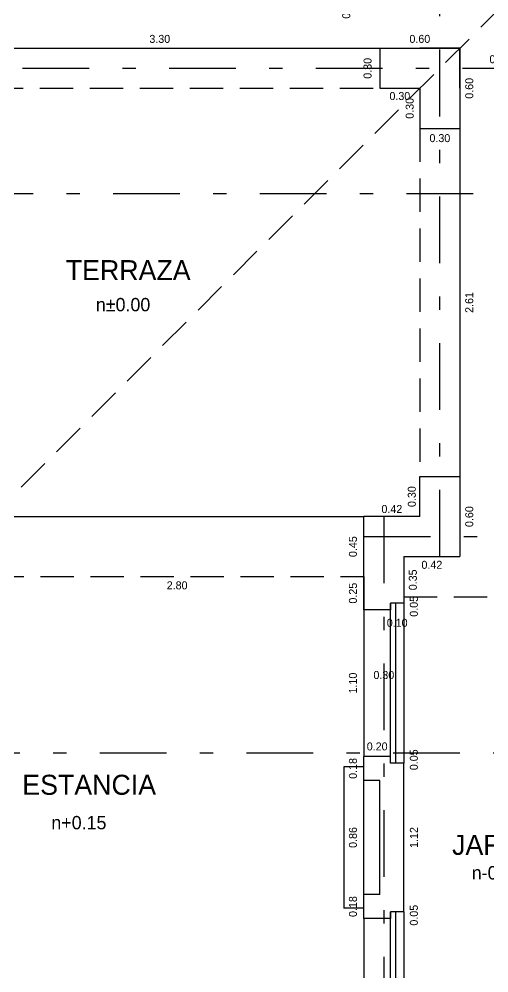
# Model space of a CAD drawing. Extents: x 12 to 127, y -37 to 29.
# Drawn here: x 48.64 to 52.16, y 6.72 to 13.87 of the extents above; entities that cross this region are included whole.
import ezdxf
from ezdxf.enums import TextEntityAlignment as Align

# ---------------------------------------------------------------- set-up
doc = ezdxf.new("R2010")
doc.units = 0
doc.header["$PDMODE"] = 34
doc.linetypes.add('DASHDOT', pattern=[1, 0.5, -0.25, 0, -0.25])
doc.linetypes.add('HIDDEN', pattern=[0.375, 0.25, -0.125])
doc.layers.get('0').update_dxf_attribs({"linetype": 'CONTINUOUS'})
doc.layers.get('DEFPOINTS').update_dxf_attribs({"linetype": 'CONTINUOUS'})
for name, color, linetype in [('CINT', 7, 'CONTINUOUS'), ('DESNIVEL', 4, 'CONTINUOUS'), ('EJES', 10, 'DASHDOT'), ('MBAJOS', 4, 'CONTINUOUS'), ('MUROS', 6, 'CONTINUOUS'), ('NIVELES', 7, 'CONTINUOUS'), ('PROY', 3, 'HIDDEN'), ('TEXTOS', 7, 'CONTINUOUS'), ('VEN', 4, 'CONTINUOUS')]:
    doc.layers.add(name, color=color, linetype=linetype)
doc.styles.add('STYLE1', font='ZURCHBXC.TTF')
doc.dimstyles.new('CINT', dxfattribs={"dimtxt": 0.08, "dimasz": 0.02, "dimexe": 0.05, "dimexo": 0.2, "dimgap": 0.02, "dimtad": 0, "dimtih": 1, "dimtoh": 1, "dimzin": 0, "dimtxsty": 'STANDARD', "dimblk": 'COT', "dimcen": 0.09, "dimazin": 3, "dimtfac": 1, "dimtix": 1, "dimtofl": 0, "dimtmove": 0, "dimatfit": 3, "dimtolj": 1, "dimtzin": 0})

# ---------------------------------------------------------------- blocks, each defined once
blk = doc.blocks.new('*D229')
at = {"layer": 'DEFPOINTS', "color": 0, "linetype": 'BYBLOCK'}
for p in [(48.4265, 9.6904), (51.2265, 9.6904), (51.2265, 9.6249)]:
    blk.add_point(p, dxfattribs=at)
at = {"color": 0, "linetype": 'BYBLOCK', "insert": (49.8265, 9.6249), "char_height": 0.06, "attachment_point": 5}
blk.add_mtext('\\A1;2.80', dxfattribs=at)
blk = doc.blocks.new('_NONE')
at = {"color": 0, "linetype": 'BYBLOCK'}
blk.add_circle((0, 0), 0.25, dxfattribs=at)
blk = doc.blocks.new('COT')
blk.add_circle((0, 0), 1)
blk = doc.blocks.new('*D233')
at = {"layer": 'DEFPOINTS', "color": 0, "linetype": 'BYBLOCK'}
for p in [(50.9451, 10.1404), (51.0265, 10.1404), (51.0265, 9.6904)]:
    blk.add_point(p, dxfattribs=at)
at = {"color": 0, "linetype": 'BYBLOCK', "insert": (50.9451, 9.9154), "char_height": 0.06, "attachment_point": 5, "rotation": 90}
blk.add_mtext('\\A1;0.45', dxfattribs=at)
blk = doc.blocks.new('*D234')
at = {"layer": 'DEFPOINTS', "color": 0, "linetype": 'BYBLOCK'}
for p in [(51.0265, 9.6904), (50.9451, 9.4429), (51.0265, 9.4429)]:
    blk.add_point(p, dxfattribs=at)
at = {"color": 0, "linetype": 'BYBLOCK', "insert": (50.9451, 9.5666), "char_height": 0.06, "attachment_point": 5, "rotation": 90}
blk.add_mtext('\\A1;0.25', dxfattribs=at)
blk = doc.blocks.new('*D235')
at = {"layer": 'DEFPOINTS', "color": 0, "linetype": 'BYBLOCK'}
for p in [(51.0265, 9.4429), (50.9451, 8.3429), (51.0265, 8.3429)]:
    blk.add_point(p, dxfattribs=at)
at = {"color": 0, "linetype": 'BYBLOCK', "insert": (50.9451, 8.8929), "char_height": 0.06, "attachment_point": 5, "rotation": 90}
blk.add_mtext('\\A1;1.10', dxfattribs=at)
blk = doc.blocks.new('*D236')
at = {"layer": 'DEFPOINTS', "color": 0, "linetype": 'BYBLOCK'}
for p in [(51.0265, 8.3429), (50.9451, 8.1629), (51.0265, 8.1629)]:
    blk.add_point(p, dxfattribs=at)
at = {"color": 0, "linetype": 'BYBLOCK', "insert": (50.9451, 8.2529), "char_height": 0.06, "attachment_point": 5, "rotation": 90}
blk.add_mtext('\\A1;0.18', dxfattribs=at)
blk = doc.blocks.new('*D237')
at = {"layer": 'DEFPOINTS', "color": 0, "linetype": 'BYBLOCK'}
for p in [(51.0265, 8.1629), (50.9451, 7.3079), (51.0265, 7.3079)]:
    blk.add_point(p, dxfattribs=at)
at = {"color": 0, "linetype": 'BYBLOCK', "insert": (50.9451, 7.7354), "char_height": 0.06, "attachment_point": 5, "rotation": 90}
blk.add_mtext('\\A1;0.86', dxfattribs=at)
blk = doc.blocks.new('*D238')
at = {"layer": 'DEFPOINTS', "color": 0, "linetype": 'BYBLOCK'}
for p in [(51.0265, 7.3079), (50.9451, 7.1279), (51.0265, 7.1279)]:
    blk.add_point(p, dxfattribs=at)
at = {"color": 0, "linetype": 'BYBLOCK', "insert": (50.9451, 7.2179), "char_height": 0.06, "attachment_point": 5, "rotation": 90}
blk.add_mtext('\\A1;0.18', dxfattribs=at)
blk = doc.blocks.new('*D239')
at = {"layer": 'DEFPOINTS', "color": 0, "linetype": 'BYBLOCK'}
for p in [(51.0265, 7.1279), (50.9451, 6.0279), (51.0265, 6.0279)]:
    blk.add_point(p, dxfattribs=at)
at = {"color": 0, "linetype": 'BYBLOCK', "insert": (50.9451, 6.5779), "char_height": 0.06, "attachment_point": 5, "rotation": 90}
blk.add_mtext('\\A1;1.10', dxfattribs=at)
blk = doc.blocks.new('*D248')
at = {"layer": 'DEFPOINTS', "color": 0, "linetype": 'BYBLOCK'}
for p in [(51.3265, 8.2929), (51.4017, 8.2929), (51.3265, 7.1779)]:
    blk.add_point(p, dxfattribs=at)
at = {"color": 0, "linetype": 'BYBLOCK', "insert": (51.4017, 7.7354), "char_height": 0.06, "attachment_point": 5, "rotation": 90}
blk.add_mtext('\\A1;1.12', dxfattribs=at)
blk = doc.blocks.new('*D249')
at = {"layer": 'DEFPOINTS', "color": 0, "linetype": 'BYBLOCK'}
for p in [(51.3265, 9.8404), (51.3942, 9.8404), (51.3265, 9.4929)]:
    blk.add_point(p, dxfattribs=at)
at = {"color": 0, "linetype": 'BYBLOCK', "insert": (51.3942, 9.6666), "char_height": 0.06, "attachment_point": 5, "rotation": 90}
blk.add_mtext('\\A1;0.35', dxfattribs=at)
blk = doc.blocks.new('*D250')
at = {"layer": 'DEFPOINTS', "color": 0, "linetype": 'BYBLOCK'}
for p in [(51.5265, 9.8404), (51.9465, 9.8404), (51.9465, 9.7789)]:
    blk.add_point(p, dxfattribs=at)
at = {"color": 0, "linetype": 'BYBLOCK', "insert": (51.7365, 9.7789), "char_height": 0.06, "attachment_point": 5}
blk.add_mtext('\\A1;0.42', dxfattribs=at)
blk = doc.blocks.new('*D251')
at = {"layer": 'DEFPOINTS', "color": 0, "linetype": 'BYBLOCK'}
for p in [(51.9465, 10.4404), (52.0172, 10.4404), (51.9465, 9.8404)]:
    blk.add_point(p, dxfattribs=at)
at = {"color": 0, "linetype": 'BYBLOCK', "insert": (52.0172, 10.1404), "char_height": 0.06, "attachment_point": 5, "rotation": 90}
blk.add_mtext('\\A1;0.60', dxfattribs=at)
blk = doc.blocks.new('*D252')
at = {"layer": 'DEFPOINTS', "color": 0, "linetype": 'BYBLOCK'}
for p in [(51.9465, 13.0504), (52.0172, 13.0504), (51.9465, 10.4404)]:
    blk.add_point(p, dxfattribs=at)
at = {"color": 0, "linetype": 'BYBLOCK', "insert": (52.0172, 11.7454), "char_height": 0.06, "attachment_point": 5, "rotation": 90}
blk.add_mtext('\\A1;2.61', dxfattribs=at)
blk = doc.blocks.new('*D253')
at = {"layer": 'DEFPOINTS', "color": 0, "linetype": 'BYBLOCK'}
for p in [(51.9345, 13.6504), (52.0172, 13.6504), (51.9465, 13.0504)]:
    blk.add_point(p, dxfattribs=at)
at = {"color": 0, "linetype": 'BYBLOCK', "insert": (52.0172, 13.3504), "char_height": 0.06, "attachment_point": 5, "rotation": 90}
blk.add_mtext('\\A1;0.60', dxfattribs=at)
blk = doc.blocks.new('*D254')
at = {"layer": 'DEFPOINTS', "color": 0, "linetype": 'BYBLOCK'}
for p in [(51.3465, 13.7205), (51.3465, 13.6504), (51.9465, 13.6504)]:
    blk.add_point(p, dxfattribs=at)
at = {"color": 0, "linetype": 'BYBLOCK', "insert": (51.6465, 13.7205), "char_height": 0.06, "attachment_point": 5}
blk.add_mtext('\\A1;0.60', dxfattribs=at)
blk = doc.blocks.new('*D255')
at = {"layer": 'DEFPOINTS', "color": 0, "linetype": 'BYBLOCK'}
for p in [(48.0465, 13.7205), (48.0465, 13.6504), (51.3465, 13.6504)]:
    blk.add_point(p, dxfattribs=at)
at = {"color": 0, "linetype": 'BYBLOCK', "insert": (49.6965, 13.7205), "char_height": 0.06, "attachment_point": 5}
blk.add_mtext('\\A1;3.30', dxfattribs=at)
blk = doc.blocks.new('*D257')
at = {"layer": 'DEFPOINTS', "color": 0, "linetype": 'BYBLOCK'}
for p in [(51.3465, 13.6504), (51.2548, 13.3504), (51.3465, 13.3504)]:
    blk.add_point(p, dxfattribs=at)
at = {"color": 0, "linetype": 'BYBLOCK', "insert": (51.2548, 13.5004), "char_height": 0.06, "attachment_point": 5, "rotation": 90}
blk.add_mtext('\\A1;0.30', dxfattribs=at)
blk = doc.blocks.new('*D258')
at = {"layer": 'DEFPOINTS', "color": 0, "linetype": 'BYBLOCK'}
for p in [(51.3465, 13.3504), (51.6465, 13.3504), (51.6465, 13.2921)]:
    blk.add_point(p, dxfattribs=at)
at = {"color": 0, "linetype": 'BYBLOCK', "insert": (51.4965, 13.2921), "char_height": 0.06, "attachment_point": 5}
blk.add_mtext('\\A1;0.30', dxfattribs=at)
blk = doc.blocks.new('*D259')
at = {"layer": 'DEFPOINTS', "color": 0, "linetype": 'BYBLOCK'}
for p in [(51.6285, 13.3504), (51.5704, 13.0504), (51.6465, 13.0504)]:
    blk.add_point(p, dxfattribs=at)
at = {"color": 0, "linetype": 'BYBLOCK', "insert": (51.5704, 13.2004), "char_height": 0.06, "attachment_point": 5, "rotation": 90}
blk.add_mtext('\\A1;0.30', dxfattribs=at)
blk = doc.blocks.new('*D260')
at = {"layer": 'DEFPOINTS', "color": 0, "linetype": 'BYBLOCK'}
for p in [(51.6465, 13.0504), (51.9465, 13.0504), (51.9465, 12.9769)]:
    blk.add_point(p, dxfattribs=at)
at = {"color": 0, "linetype": 'BYBLOCK', "insert": (51.7965, 12.9769), "char_height": 0.06, "attachment_point": 5}
blk.add_mtext('\\A1;0.30', dxfattribs=at)
blk = doc.blocks.new('*D382')
at = {"layer": 'DEFPOINTS', "color": 0, "linetype": 'BYBLOCK'}
for p in [(51.2265, 8.3429), (51.4017, 8.3429), (51.3265, 8.2929)]:
    blk.add_point(p, dxfattribs=at)
at = {"color": 0, "linetype": 'BYBLOCK', "insert": (51.4017, 8.3179), "char_height": 0.06, "attachment_point": 5, "rotation": 90}
blk.add_mtext('\\A1;0.05', dxfattribs=at)
blk = doc.blocks.new('*D383')
at = {"layer": 'DEFPOINTS', "color": 0, "linetype": 'BYBLOCK'}
for p in [(51.3265, 7.1779), (51.2265, 7.1279), (51.4017, 7.1279)]:
    blk.add_point(p, dxfattribs=at)
at = {"color": 0, "linetype": 'BYBLOCK', "insert": (51.4017, 7.1529), "char_height": 0.06, "attachment_point": 5, "rotation": 90}
blk.add_mtext('\\A1;0.05', dxfattribs=at)
blk = doc.blocks.new('*D384')
at = {"layer": 'DEFPOINTS', "color": 0, "linetype": 'BYBLOCK'}
for p in [(51.2265, 8.3429), (51.4017, 8.3429), (51.3265, 8.2929)]:
    blk.add_point(p, dxfattribs=at)
at = {"color": 0, "linetype": 'BYBLOCK', "insert": (51.4017, 8.3179), "char_height": 0.06, "attachment_point": 5, "rotation": 90}
blk.add_mtext('\\A1;0.05', dxfattribs=at)
blk = doc.blocks.new('*D386')
at = {"layer": 'DEFPOINTS', "color": 0, "linetype": 'BYBLOCK'}
for p in [(51.6465, 10.197), (51.2265, 10.1404), (51.6465, 10.1404)]:
    blk.add_point(p, dxfattribs=at)
at = {"color": 0, "linetype": 'BYBLOCK', "insert": (51.4365, 10.197), "char_height": 0.06, "attachment_point": 5}
blk.add_mtext('\\A1;0.42', dxfattribs=at)
blk = doc.blocks.new('*D387')
at = {"layer": 'DEFPOINTS', "color": 0, "linetype": 'BYBLOCK'}
for p in [(51.5864, 10.4404), (51.6465, 10.4404), (51.6465, 10.1404)]:
    blk.add_point(p, dxfattribs=at)
at = {"color": 0, "linetype": 'BYBLOCK', "insert": (51.5864, 10.2904), "char_height": 0.06, "attachment_point": 5, "rotation": 90}
blk.add_mtext('\\A1;0.30', dxfattribs=at)
blk = doc.blocks.new('*D388')
at = {"layer": 'DEFPOINTS', "color": 0, "linetype": 'BYBLOCK'}
for p in [(51.0265, 8.953), (51.0265, 8.8929), (51.3265, 8.8929)]:
    blk.add_point(p, dxfattribs=at)
at = {"color": 0, "linetype": 'BYBLOCK', "insert": (51.1765, 8.953), "char_height": 0.06, "attachment_point": 5}
blk.add_mtext('\\A1;0.30', dxfattribs=at)
blk = doc.blocks.new('*D389')
at = {"layer": 'DEFPOINTS', "color": 0, "linetype": 'BYBLOCK'}
for p in [(51.2265, 8.4176), (51.0265, 8.3429), (51.2265, 8.3429)]:
    blk.add_point(p, dxfattribs=at)
at = {"color": 0, "linetype": 'BYBLOCK', "insert": (51.1265, 8.4176), "char_height": 0.06, "attachment_point": 5}
blk.add_mtext('\\A1;0.20', dxfattribs=at)
blk = doc.blocks.new('*D390')
at = {"layer": 'DEFPOINTS', "color": 0, "linetype": 'BYBLOCK'}
for p in [(51.2265, 9.4429), (51.3265, 9.4429), (51.3265, 9.3442)]:
    blk.add_point(p, dxfattribs=at)
at = {"color": 0, "linetype": 'BYBLOCK', "insert": (51.2765, 9.3442), "char_height": 0.06, "attachment_point": 5}
blk.add_mtext('\\A1;0.10', dxfattribs=at)
blk = doc.blocks.new('*D408')
at = {"layer": 'DEFPOINTS', "color": 0, "linetype": 'BYBLOCK'}
for p in [(51.0949, 14.2504), (51.3465, 14.2504), (51.3465, 13.6504)]:
    blk.add_point(p, dxfattribs=at)
at = {"color": 0, "linetype": 'BYBLOCK', "insert": (51.0949, 13.9504), "char_height": 0.06, "attachment_point": 5, "rotation": 90}
blk.add_mtext('\\A1;0.60', dxfattribs=at)
blk = doc.blocks.new('*D409')
at = {"layer": 'DEFPOINTS', "color": 0, "linetype": 'BYBLOCK'}
for p in [(51.9465, 13.6504), (52.5465, 13.6504), (52.5465, 13.5681)]:
    blk.add_point(p, dxfattribs=at)
at = {"color": 0, "linetype": 'BYBLOCK', "insert": (52.2465, 13.5681), "char_height": 0.06, "attachment_point": 5}
blk.add_mtext('\\A1;0.60', dxfattribs=at)

msp = doc.modelspace()

# ---------------------------------------------------------------- linework, layer by layer
at = {"layer": 'DESNIVEL'}
for p, q in [((48.0465, 13.6504), (51.3465, 13.6504)), ((51.9465, 13.0504), (51.9465, 10.4404)), ((48.4265, 10.1404), (51.2265, 10.1404))]:
    msp.add_line(p, q, dxfattribs=at)
at = {"layer": 'EJES'}
for p, q in [((51.7965, 9.8404), (51.7965, 18.1004)), ((47.5665, 13.5004), (54.2465, 13.5004)), ((54.2465, 12.5604), (37.2465, 12.5604)), ((51.3765, 10.1404), (51.3765, -0.8996)), ((51.2265, 9.9904), (54.2465, 9.9904)), ((44.8465, 8.3704), (54.2465, 8.3704))]:
    msp.add_line(p, q, dxfattribs=at)
at = {"layer": 'MBAJOS'}
for p, q in [((51.2265, 9.4429), (51.2265, 8.3429)), ((51.5265, 9.4929), (51.5265, 8.2929)), ((51.0765, 8.2641), (51.0765, 7.2066)), ((51.2265, 8.2641), (51.0765, 8.2641)), ((51.2265, 7.3079), (51.2265, 8.1629)), ((51.2265, 7.2066), (51.0765, 7.2066)), ((51.5265, 7.1779), (51.5265, 5.9779)), ((51.2265, 7.1279), (51.2265, 6.0279))]:
    msp.add_line(p, q, dxfattribs=at)
at = {"layer": 'MUROS'}
for p, q in [((51.3465, 13.6504), (51.3465, 13.3504)), ((51.3465, 13.6504), (51.9465, 13.6504)), ((51.9465, 13.6504), (51.6465, 13.6504)), ((51.9465, 13.6504), (51.9465, 13.0504)), ((51.9465, 13.3504), (51.9465, 13.6504)), ((51.3465, 13.3504), (51.6465, 13.3504)), ((51.6465, 13.3504), (51.6465, 13.0504)), ((51.6465, 13.0504), (51.9465, 13.0504)), ((51.6465, 10.1404), (51.6465, 10.4404)), ((51.6465, 10.4404), (51.9465, 10.4404)), ((51.9465, 10.4404), (51.9465, 9.8404)), ((51.6465, 10.1404), (51.2265, 10.1404)), ((51.2265, 9.4429), (51.2265, 10.1404)), ((51.5265, 9.8404), (51.9465, 9.8404)), ((51.5265, 9.8404), (51.5265, 9.4929)), ((51.2265, 9.6904), (51.2265, 9.4429)), ((51.4265, 9.4429), (51.2265, 9.4429)), ((51.5265, 9.4929), (51.4265, 9.4929)), ((51.4265, 9.4929), (51.4265, 9.4429)), ((51.4265, 8.3429), (51.2265, 8.3429)), ((51.2265, 8.1629), (51.2265, 8.3429)), ((51.4265, 8.2929), (51.4265, 8.3429)), ((51.5265, 8.2929), (51.4265, 8.2929)), ((51.5265, 7.1779), (51.5265, 8.2929)), ((51.3465, 8.1629), (51.2265, 8.1629)), ((51.3465, 7.3079), (51.3465, 8.1629)), ((51.2265, 7.1279), (51.2265, 7.3079)), ((51.3465, 7.3079), (51.2265, 7.3079)), ((51.5265, 7.1779), (51.4265, 7.1779)), ((51.4265, 7.1779), (51.4265, 7.1279)), ((51.4265, 7.1279), (51.2265, 7.1279))]:
    msp.add_line(p, q, dxfattribs=at)
at = {"layer": 'PROY'}
for p, q in [((52.5465, 14.2504), (48.4365, 10.1404)), ((48.0465, 13.3504), (51.3465, 13.3504)), ((51.6465, 13.0504), (51.6465, 10.4404)), ((48.4265, 9.6904), (51.2265, 9.6904)), ((51.5265, 9.5404), (52.5465, 9.5404))]:
    msp.add_line(p, q, dxfattribs=at)
at = {"layer": 'VEN'}
for p, q in [((51.4265, 8.2929), (51.4265, 9.4929)), ((51.4665, 8.2929), (51.4665, 9.4929)), ((51.4265, 5.9779), (51.4265, 7.1779)), ((51.4665, 5.9779), (51.4665, 7.1779))]:
    msp.add_line(p, q, dxfattribs=at)

# ---------------------------------------------------------------- texts
at = {"layer": 'NIVELES'}
for s, p in [('n%%P0.00', (49.2172, 11.6793)), ('n+0.15', (48.8835, 7.7968)), ('n-0.15', (52.0357, 7.421))]:
    msp.add_text(s, height=0.1, dxfattribs=at).set_placement(p)
at = {"layer": 'TEXTOS', "style": 'STYLE1'}
for s, p in [('TERRAZA', (49.4597, 11.9876)), ('ESTANCIA', (49.1671, 8.1306)), ('JARDIN', (52.2502, 7.679))]:
    msp.add_text(s, height=0.15, dxfattribs=at).set_placement(p, align=Align.MIDDLE)

# ---------------------------------------------------------------- dimensions: what is measured, and where the dimension line sits
at = {"layer": 'CINT'}
for base, p1, p2, picture, middle in [((51.0949, 14.2504), (51.3465, 13.6504), (51.3465, 14.2504), '*D408', (51.0949, 13.9504)), ((51.2548, 13.3504), (51.3465, 13.6504), (51.3465, 13.3504), '*D257', (51.2548, 13.5004)), ((52.0172, 13.6504), (51.9465, 13.0504), (51.9345, 13.6504), '*D253', (52.0172, 13.3504)), ((51.5704, 13.0504), (51.6285, 13.3504), (51.6465, 13.0504), '*D259', (51.5704, 13.2004)), ((52.0172, 13.0504), (51.9465, 10.4404), (51.9465, 13.0504), '*D252', (52.0172, 11.7454)), ((51.5864, 10.4404), (51.6465, 10.1404), (51.6465, 10.4404), '*D387', (51.5864, 10.2904)), ((52.0172, 10.4404), (51.9465, 9.8404), (51.9465, 10.4404), '*D251', (52.0172, 10.1404))]:
    dim = msp.add_linear_dim(base=base, p1=p1, p2=p2, angle=90, dimstyle='CINT', override={"dimtxt": 0.06, "dimtih": 0, "dimtoh": 0, "dimblk1": 'NONE', "dimblk2": 'NONE', "dimsah": 1, "dimse1": 1, "dimse2": 1, "dimsd1": 1, "dimsd2": 1}, dxfattribs=at)
    dim.commit()
    dim.dimension.update_dxf_attribs({"geometry": picture, "text_midpoint": middle})
for base, p1, p2, picture, middle in [((48.0465, 13.7205), (51.3465, 13.6504), (48.0465, 13.6504), '*D255', (49.6965, 13.7205)), ((51.3465, 13.7205), (51.9465, 13.6504), (51.3465, 13.6504), '*D254', (51.6465, 13.7205)), ((52.5465, 13.5681), (51.9465, 13.6504), (52.5465, 13.6504), '*D409', (52.2465, 13.5681)), ((51.6465, 13.2921), (51.3465, 13.3504), (51.6465, 13.3504), '*D258', (51.4965, 13.2921)), ((51.9465, 12.9769), (51.6465, 13.0504), (51.9465, 13.0504), '*D260', (51.7965, 12.9769)), ((51.6465, 10.197), (51.2265, 10.1404), (51.6465, 10.1404), '*D386', (51.4365, 10.197)), ((51.9465, 9.7789), (51.5265, 9.8404), (51.9465, 9.8404), '*D250', (51.7365, 9.7789)), ((51.2265, 9.6249), (48.4265, 9.6904), (51.2265, 9.6904), '*D229', (49.8265, 9.6249))]:
    dim = msp.add_linear_dim(base=base, p1=p1, p2=p2, dimstyle='CINT', override={"dimtxt": 0.06, "dimtih": 0, "dimtoh": 0, "dimblk1": 'NONE', "dimblk2": 'NONE', "dimsah": 1, "dimse1": 1, "dimse2": 1, "dimsd1": 1, "dimsd2": 1}, dxfattribs=at)
    dim.commit()
    dim.dimension.update_dxf_attribs({"geometry": picture, "text_midpoint": middle})
for base, p1, p2, picture, middle, set_off in [((51.1451, 10.1404), (51.2265, 9.6904), (51.2265, 10.1404), '*D233', (50.9451, 9.9154), (0.2, 0)), ((51.5942, 9.8404), (51.5265, 9.4929), (51.5265, 9.8404), '*D249', (51.3942, 9.6666), (0.2, 0)), ((51.1451, 9.4429), (51.2265, 9.6904), (51.2265, 9.4429), '*D234', (50.9451, 9.5666), (0.2, 0)), ((51.6017, 9.4929), (51.5265, 9.4429), (51.4265, 9.4929), '*D384', (51.4017, 9.4679), (0.2, 1.15)), ((51.1451, 8.3429), (51.2265, 9.4429), (51.2265, 8.3429), '*D235', (50.9451, 8.8929), (0.2, 0)), ((51.6017, 8.3429), (51.5265, 8.2929), (51.4265, 8.3429), '*D382', (51.4017, 8.3179), (0.2, 0)), ((51.1451, 8.1629), (51.2265, 8.3429), (51.2265, 8.1629), '*D236', (50.9451, 8.2529), (0.2, 0)), ((51.6017058195, 8.292895544), (51.5264954674, 7.177895544), (51.5264954674, 8.292895544), '*D248', (51.4017058195, 7.735395544), (0.2, 0)), ((51.1451411405, 7.307895544), (51.2264954674, 8.162895544), (51.2264954674, 7.307895544), '*D237', (50.9451411405, 7.735395544), (0.2, 0)), ((51.1451, 7.1279), (51.2265, 7.3079), (51.2265, 7.1279), '*D238', (50.9451, 7.2179), (0.2, 0)), ((51.6017, 7.1279), (51.5265, 7.1779), (51.4265, 7.1279), '*D383', (51.4017, 7.1529), (0.2, 0)), ((51.1451, 6.0279), (51.2265, 7.1279), (51.2265, 6.0279), '*D239', (50.9451, 6.5779), (0.2, 0))]:
    dim = msp.add_linear_dim(base=base, p1=p1, p2=p2, angle=90, dimstyle='CINT', override={"dimtxt": 0.06, "dimtih": 0, "dimtoh": 0, "dimblk1": 'NONE', "dimblk2": 'NONE', "dimsah": 1, "dimse1": 1, "dimse2": 1, "dimsd1": 1, "dimsd2": 1}, dxfattribs=at)
    dim.commit()
    dim.dimension.update_dxf_attribs({"geometry": picture, "text_midpoint": middle, "insert": set_off})
for base, p1, p2, picture, middle in [((51.5265, 9.3442), (51.4265, 9.4429), (51.5265, 9.4429), '*D390', (51.2765, 9.3442)), ((51.2265, 8.953), (51.5265, 8.8929), (51.2265, 8.8929), '*D388', (51.1765, 8.953)), ((51.4265, 8.4176), (51.2265, 8.3429), (51.4265, 8.3429), '*D389', (51.1265, 8.4176))]:
    dim = msp.add_linear_dim(base=base, p1=p1, p2=p2, dimstyle='CINT', override={"dimtxt": 0.06, "dimtih": 0, "dimtoh": 0, "dimblk1": 'NONE', "dimblk2": 'NONE', "dimsah": 1, "dimse1": 1, "dimse2": 1, "dimsd1": 1, "dimsd2": 1}, dxfattribs=at)
    dim.commit()
    dim.dimension.update_dxf_attribs({"geometry": picture, "text_midpoint": middle, "insert": (0.2, 0)})

doc.saveas('drawing.dxf')
